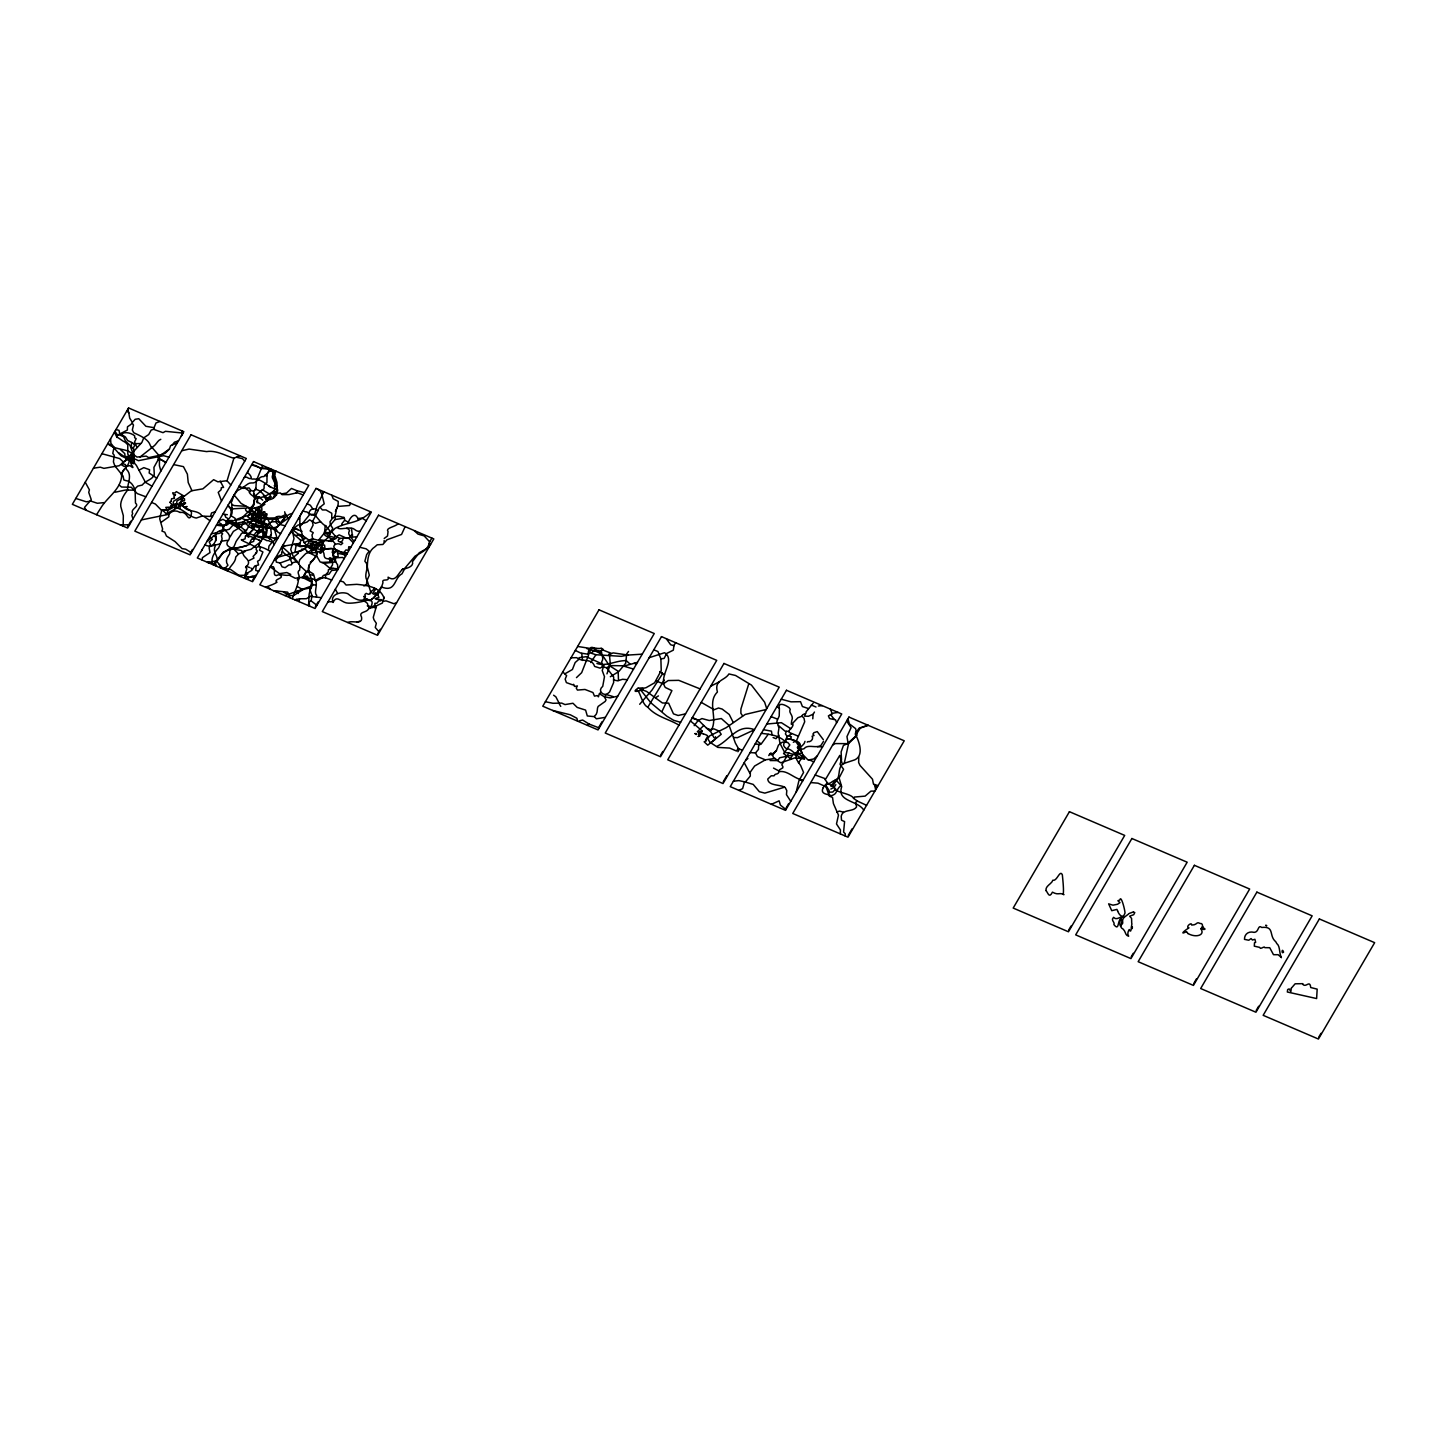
<?xml version="1.0" encoding="UTF-8"?>
<svg xmlns="http://www.w3.org/2000/svg" width="1447" height="1447" viewBox="0 0 1447 1447"><rect width="100%" height="100%" fill="white"/><g stroke="black" fill="none" stroke-linecap="round" stroke-linejoin="round"><path stroke-width="1.5" d="M169.932 502.38L172.428 504.949L170.746 505.528L171.632 507.047L165.772 507.372L167.056 509.561L162.607 510.104L166.694 514.336L168.051 510.212L176.371 505.745L176.932 501.024L181.4 498.401M203.973 516.452L210.014 520.721M257.873 520.504L259.357 517.212C260.713 520.522 263.571 524.339 258.85 523.507L247.546 516.742L250.892 511.37C252.954 506.016 255.775 500.228 254.039 494.512L253.659 491.238L255.848 488.797L256.336 480.802L262.612 465.482M274.243 544.56L271.349 539.532L269.015 538.194L271.385 533.744L270.517 527.576C265.705 522.602 257.747 519.129 251.127 519.057M315.609 515.964C314.885 514.481 322.627 525.279 326.1 526.093M321.379 552.139C324.544 549.48 326.244 549.842 321.053 547.635M322.283 542.1C326.19 542.643 319.624 544.904 322.41 544.542C322.554 539.586 322.175 542.299 316.73 542.679C313.221 541.956 313.854 543.547 310.454 543.113C308.139 544.126 315.5 544.759 311.485 548.612M1121.534 917.742C1121.895 915.173 1116.451 921.214 1113.575 917.326C1110.211 920.473 1115.438 922.245 1113.883 924.579C1119.652 931.723 1116.957 920.455 1121.407 918.158A13.783 11.902 -1.8 0 1 1121.316 917.651M847.996 742.709L846.965 736.595L851.089 727.624L847.598 722.469L847.363 719.81M246.424 572.668L247.799 573.88L244.742 575.779L246.84 568.834L245.574 567.314C253.225 561.074 243.946 557.927 243.241 554.291L241.468 550.457L236.621 549.733C230.399 547.744 223.399 545.808 228.915 539.659C231.43 534.667 226.51 532.026 223.471 528.499L222.639 526.798M261.202 541.033C257.62 539.604 240.347 531.501 248.794 537.307M798.274 736.179L789.158 732.417C787.892 728.944 794.421 727.805 792.757 723.193L797.912 717.712L802.036 716.193L804.044 718.218L804.695 721.8L796.031 741.75L798.69 745.965C798.744 749.148 796.139 745.928 798.382 747.394M282.364 546.116L282.653 547.762L281.423 547.744M214.735 544.904L215.223 546.062C211.678 553.405 221.102 557.782 215.006 562.268L213.234 564.8M272.452 469.696L272.958 477.329L275.943 484.22C279.307 490.623 276.666 499.088 268.599 499.794L264.24 502.29M369.311 600.36C356.523 599.782 370.125 601.771 367.411 605.606C367.068 607.559 370.233 604.195 368.804 607.125C367.592 612.443 376.925 600.216 368.732 599.98M786.246 731.35L785.414 733.955L787.258 736.451L785.504 740.068C783.37 744.427 782.194 745.567 786.589 748.877C792.522 748.569 793.806 755.424 798.328 753.507L804.514 758.029M227.324 514.68L222.802 514.264M231.104 514.137L231.176 509.561L227.993 505.365M273.61 590.702L287.7 592.149L290.015 597.738M798.437 753.598L801.891 753.019L799.558 744.5L796.32 741.208M224.357 569.557L224.574 568.074M297.449 561.436L291.95 562.955L290.485 559.573L298.263 553.333L298.317 551.578M845.175 835.968L845.247 833.725L843.601 832.061L844.578 821.607L841.503 820.16L841.213 816.271C842.624 808.62 853.187 812.382 856.57 806.883L855.629 802.398L857.492 801.113L866.572 805.328M337.169 557.041L335.27 557.294L335.632 561.961L324.182 563.335L320.131 561.888L316.314 555.413M263.788 522.584L263.173 525.659C264.186 533.418 249.589 536.819 250.114 543.186A1.809 1.556 -1.8 0 1 249.716 544.271C243.349 546.894 235.608 548.775 229.096 549.118M263.842 512.365C267.966 511.713 260.587 511.931 263.607 512.31M96.551 514.716L100.512 508.494C106.861 497.262 120.734 489.846 121.693 475.683L121.277 474.616C122.778 469.226 130.393 465.138 128.964 459.513C123.99 459.676 122.561 463.782 119.197 465.717L103.931 468.358L100.277 467.182L93.44 468.195M124.93 457.451L130.736 458.627L134.462 462.877L134.119 458.934M377.776 594.645C380.217 600.089 378.39 596.381 375.279 598.66C376.726 600.451 384.884 598.787 380.995 600.595M169.914 502.254L171.017 501.259M272.561 542.39L268.039 540.509M254.708 496.393L262.377 489.719L269.214 493.843L280.447 492.975L282.02 494.657L288.966 494.585L297.395 492.74L303.165 494.964M331.689 580.03L325.575 577.805L325.412 574.929L328.216 571.999L328.397 569.702L333.425 568.382L338.2 568.888M302.712 535.734L301.88 536.873L304.196 542.643L312.335 538.809L323.603 541.558L327.908 537.741L331.96 530.434M213.595 564.782L215.44 563.824L216.091 561.237M290.919 531.465L300.849 540.418L299.638 545.175M270.752 470.655L271.584 469.316L263.86 476.569C257.729 476.027 258.326 483.786 251.127 482.954C246.75 482.538 242.662 490.967 239.261 486.047M675.785 642.775L674.031 645.109L673.325 650.155L666.651 653.465L664.119 658.439L660.881 658.819L661.225 670.486L654.587 682.803L645.995 687.723L639.9 689.007L651.005 702.935L666.741 716.138L673.687 720.317L680.596 722.306M800.3 750.107C803.302 753.905 805.002 759.946 798.581 756.654L795.615 753.399L798.708 749.962L798.147 747.828M179.5 504.478L179.428 502.615L180.73 502.272M252.067 515.385L253.297 518.279L256.806 517.99C258.977 513.106 245.954 511.207 252.013 506.323L253.912 504.84M216.761 566.302L215.44 563.824M228.174 505.075L228.915 506.54C235.825 511.225 230.127 517.972 226.148 521.68L225.66 524.954L216.634 524.827M799.902 747.846C802.542 741.099 793.969 740.52 788.398 738.784M660.881 658.819L657.933 651.512L653.791 649.793M276.902 488.2L273.356 472.663L274.713 470.655M639.701 704.273L652.072 689.984L662.437 673.922L662.075 672.529M298.607 563.751L299.764 559.754L305.263 554.056C308.121 550.656 318.883 556.245 315.753 548.033M311.901 548.25C327.402 553.514 303.617 562.015 309.043 572.686L312.064 580.717L309.133 594.337L308.537 605.678M140.033 457.035L153.436 446.454C156.837 443.922 157.47 440.539 160.798 439.309M299.077 601.626L299.493 598.805L294.772 599.782M159.984 421.439L155.969 422.958L154.051 427.715L154.576 429.687L163.023 432.671L165.464 431.315L183.009 433.087M272.922 498.347L275.599 492.866L274.532 490.75L274.858 483.081L272.977 478.993A4.811 4.142 -1.8 0 1 272.542 475.502L273.628 474.652M261.184 521.426L262.757 521.951C267.966 517.429 260.315 519.762 261.545 516.036L258.796 512.419L259.773 506.884L264.928 502.073M223.688 529.493C223.923 533.002 217.466 529.584 216.688 533.129M321.578 548.359L322.337 549.534C318.213 557.149 320.185 544.036 323.893 553.369L324.273 556.245C324.381 558.886 329.247 559.663 329.952 557.692C334.601 558.94 326.696 560.152 331.092 562.123M321.469 552.03C320.221 556.245 317.996 547.997 316.857 553.134M264.946 504.243L261.6 506.54L261.889 509.199C262.974 514.191 251.615 512.455 251.326 517.954C254.274 522.313 256.607 520.088 264.602 523.904L267.098 525.804C267.804 550.005 253.044 529.747 241.522 533.346C240.075 536.728 235.752 540.672 235.336 543.403L233.835 546.93L223.381 552.103L217.556 559.247M258.742 515.494C254.762 506.559 266.863 501.44 271.312 497.153L269.54 494.422M270.191 551.506C268.545 549.969 255.178 542.842 256.173 549.553L257.277 551.018L255.504 553.423M245.881 520.178L251.832 523.488C260.297 525.351 269.667 530.326 277.571 526.581C281.713 522.168 284.752 514.987 292.421 513.378M217.032 561.346L222.603 553.423M296.924 492.758L297.069 490.768L291.462 488.453L286.542 493.029L281.496 493.897M254.111 500.047L253.388 506.088M325.376 525.587L331.001 532.152L332.774 528.318L330.368 524.682L330.006 521.752L331.363 519.853C335.035 512.31 346.195 519.31 343.898 517.284M255.848 516.651L257.457 517.303L258 515.313C256.137 512.292 251.923 511.605 250.801 507.933C245.122 506.522 242.987 510.845 249.734 512.618L257.114 516.253M283.702 519.509L277.245 527.16L273.917 528.643M311.774 582.182L303.074 577.733L298.534 577.425C298.679 585.04 294.519 591.443 292.276 598.714M796.194 792.052L798.889 780.855L803.573 772.427L800.625 765.445C798.889 762.913 793.987 757.269 797.044 755.117L798.708 749.962L804.044 748.732C807.806 743.758 815.782 748.732 820.937 745.422L823.506 741.352M179.989 512.419C175.467 509.615 171.451 511.207 169.299 513.902A2.948 2.55 -1.8 0 0 168.738 514.029C162.842 513.45 185.469 506.414 177.059 504.46M264.222 535.842L262.793 535.788L263.444 529.475M316.26 596.761L316.73 595.35C312.57 592.348 321.216 579.397 311.376 578.637M154.087 429.253L151.23 430.012L148.679 434.588L143.759 437.826L141.878 442.438L132.618 452.604L131.297 457.071L133.866 457.107L131.442 458.844L133.866 458.844M275.057 527.63L277.788 532.044L280.609 533.654M295.821 492.848L297.015 491.202M310.599 539.496L310.363 541.106L302.568 535.553L299.8 526.346L299.909 516.054M185.795 507.155L186.772 506.432M234.034 495.019L231.809 501.512L229.585 502.652M129.651 460.598L126.811 458.735C122.579 455.136 130.393 457.777 130.736 454.394L131.984 455.769M210.629 515.982L211.515 512.962L215.277 511.713M177.348 442.8L170.601 445.676L169.426 449.058L165.048 453.417L157.85 455.696L158.302 459.513L153.925 467.381L154.268 474.363C153.093 479.644 145.55 480.368 142.222 485.052L137.7 486.138L133.63 490.153L125.383 490.045L115.272 492.197M261.853 521.662L261.581 518.605L257.819 516.507M301.627 577.443L304.376 576.015L303.345 578.167M296.418 600.487L296.635 599.384M404.871 568.581C402.664 569.159 414.439 567.55 412.467 561.671L419.268 552.736L428.891 547.346M181.381 501.621L181.743 500.843A8.393 7.235 -1.8 0 1 181.49 500.409C181.743 498.365 183.172 502.145 184.348 500.734M257.982 516.054L258.796 512.419M239.732 455.66L233.889 458.265L227.034 480.892M207.12 541.16L216.598 533.798C224.466 533.473 222.241 528.264 224.755 525.243L226.528 525.261C234.305 519.057 243.367 516.905 253.026 513.974L258.253 507.608L259.917 507.807M315.464 515.964L312.371 521.861L313.113 525.044L310.164 530.904L313.239 532.641L311.973 534.974L312.661 538.863M256.445 501.114L257.24 502.778M797.406 747.484L797.84 748.533M840.309 833.87L840.436 829.945L836.493 823.958L838.464 815.077L833.418 803.591L832.531 797.406L829.366 796.212L825.351 784.817L827.485 782.881M184.547 500.445L184.493 498.781L181.562 498.256L191.33 490.822L202.887 488.851L213.631 479.68L217.864 481.833L226.962 480.73L230.851 484.998M606.004 694.542L604.502 697.147L606.058 699.823L605.226 701.415L598.154 706.425C596.508 708.686 598.588 713.172 594.319 716.374L596.291 718.815L605.371 717.35M863.769 810.157C857.962 800.318 836.456 801.801 841.702 786.716L839.115 777.961L843.565 769.261L840.002 764.251L841.503 759.693L841.123 751.915L843.42 745.476L847.454 743.613L855.973 735.926A4.16 3.581 -1.8 0 1 857.094 731.079L859.12 728.148L867.947 725.236M1188.132 933.586C1196.09 938.181 1205.622 934.997 1200.721 928.685M604.104 664.734L602.223 670.54L604.484 676.653L602.73 686.366L601.301 687.85C598.28 692.082 604.303 695.935 607.378 693.837L609.585 691.973L613.637 682.568L613.655 676.943L606.582 667.736L602.495 666.886L601.717 661.677C607.595 653.447 585.963 640.605 588.441 655.401L581.64 672.692L576.467 677.63M334.745 516.434L335.813 512.998C335.921 507.499 338.815 506.54 338.182 501.385L333.208 498.763L331.725 495.127M263.824 536.24C267.84 530.778 252.049 531.935 263.734 528.987M594.373 647.985L598.787 648.563M714.004 737.699L710.911 732.037L703.767 725.49L697.291 731.802L701.017 733.05L702.03 730.988L699.136 732.761L701.94 730.807L701.216 733.303L703.188 733.774M284.661 511.786L285.511 514.662L281.224 516.633C273.411 514.589 273.23 523.271 266.447 524.791M107.892 443.415C114.15 446.309 116.773 452.079 121.403 456.022L125.31 457.722M263.282 523.796C253.008 527.721 276.377 526.364 275.111 531.827C276.359 536.113 279.343 541.323 271.095 537.217L264.132 535.788M832.477 786.39L837.162 779.463C840.472 774.742 837.506 765.951 844.252 763.383L848.774 742.691M151.573 502.453L155.408 504.044L161.666 510.484L159.695 518.75L162.625 529.005L161.937 531.085L164.759 532.189L166.459 536.041L175.051 541.558L182.051 548.612L185.686 549.173L191.366 552.7M216.58 532.713L215.513 534.015C217.701 541.268 212.492 549.245 204.986 544.795M705.63 739.67L706.317 740.828L704.146 741.786L707.728 745.169L721.221 734.298L718.996 731.061L713.841 728.818L710.477 729.632L706.443 728.257M263.879 515.91C262.124 516.525 265.76 514.228 263.39 518.406M298.299 593.505L297.413 590.593M273.411 493.843L273.537 490.714M782.881 767.778L779.463 769.84L779.264 771.468C777.726 775.556 775.375 772.68 774.036 775.845L771.251 775.773L767.724 779.083C768.375 786.227 780.439 784.22 785.196 787.512L786.788 790.623L786.463 794.674L790.767 801.349M306.113 538.573L302.242 538.031M373.453 598.353L381.357 586.939C396.225 592.944 393.638 578.004 401.977 573.844L405.106 567.929L415.036 556.154C421.005 552.7 428.493 549.625 429.271 542.48L431.893 538.121M791.111 759.114L783.551 753.561L784.581 752.313L780.005 743.414L778.197 733.05L778.956 728.058L776.876 721.275L779.228 716.012L779.39 708.162L776.822 706.787M253.496 493.734C259.067 501.205 265.959 495.76 273.085 491.636L274.55 490.913M249.843 527.16L248.504 526.256L250.584 521.445L254.744 518.496M335.053 515.856L335.198 519.383L325.846 530.344L325.647 532.225L327.637 535.137L330.549 536.439L334.564 537.47L335.324 536.168C342.27 540.093 341.004 537.217 346.882 538.338L348.347 538.175M244.507 578.203L245.14 575.942M705.684 739.942C707.221 735.872 710.405 736.252 703.224 733.792M748.768 683.816L740.918 708.976L740.882 713.299L742.582 715.867M768.773 755.569L770.636 753.055L773.024 753.797M271.005 534.757L270.77 536.077M275.545 559.121L275.382 558.108M284.661 517.755L283.901 519.618M250.657 576.937L255.034 577.48M784.491 787.204L764.848 793.119L759.368 791.708L753.218 784.419L744.536 781.814L742.618 788.597L738.983 790.388M787.367 756.112L779.607 757.794L777.835 760.362L773.548 757.758L772.571 755.117L776.478 750.414L778.45 745.151L782.339 742.166L787.674 742.401L789.827 744.934L784.581 752.422L788.832 752.928L781.814 764.776L782.954 766.711M405.124 526.618L401.561 534.449L386.982 539.785L382.876 544.47L377.215 544.795L374.791 546.912C368.135 551.126 367.502 559.971 367.321 567.115L369.292 575.219L367.104 580.319L370.993 592.854L368.497 594.355L366.218 593.379L364.879 594.482L365.422 596.562L363.685 596.435L364.68 597.105M343.066 539.026C342.035 544.705 334.8 540.581 340.045 538.736M311.521 583.159L312.751 584.226L310.128 590.087L311.883 595.459L311.195 600.939L316.929 605.334M243.186 521.969L241.595 526.346L233.401 531.393L230.236 536.656M303.617 576.069L305.552 572.361L308.717 571.022L313.438 574.007L314.505 577.534A4.92 4.251 -1.8 0 1 314.723 579.162L314.487 579.722M340.172 580.989L343.445 581.911L346.05 585.022L356.74 584.335C366.326 585.257 380 586.777 383.998 597.9L382.37 603.037L376.546 605.75L373.29 617.254A15.356 13.258 -1.8 0 0 374.068 619.931L376.347 623.331L375.243 627.455L379.367 632.23M813.142 703.278L806.16 711.743C806.63 715.288 802.253 712.973 802.036 716.193M312.064 545.628L311.919 546.857L314.903 548.431M790.134 759.422L792.956 754.267L788.778 753.055M271.638 521.915L277.788 521.517L281.387 523.072L290.684 516.38M805.436 713.896L804.568 716.138L808.421 716.283L813.124 714.257L814.444 712.069M275.744 471.179L274.858 474.218L273.682 473.983M258.886 545.049L262.558 538.519M330.947 561.762L333.407 557.891L335.27 557.294M335.397 511.37L336.916 508.168M274.46 474.272L276.974 482.339L277.372 490.533M711.056 730.717C718.526 718.2 706.588 702.645 717.423 692.028C714.004 679.692 724.441 681.031 728.944 673.94L735.564 675.478L751.427 685.082L764.631 702.193L766.711 708.614M179.5 506.432L181.182 505.546L181.472 498.094L183.715 495.905L176.335 491.618L174.997 493.047L172.645 492.812L173.658 494.91L175.503 494.693L173.911 496.647L174.454 498.184M265.778 531.809L266.483 530.543L264.258 526.545M323.893 491.763L316.983 505.944L314.578 514.39L309.875 514.354L299.981 526.563M403.785 568.689C398.377 571.04 396.677 583.268 388.122 577.172C389.695 582.418 381.285 577.624 382.949 582.761C382.026 586.65 379.005 591.57 377.92 594.572M258.904 531.23L255.576 532.822L254.021 535.426M272.434 542.245L275.871 539.044M320.547 521.716L315.446 523.344L309.604 519.817L306.945 522.114L297.829 525.189L292.294 529.62L293.994 538.61L290.72 549.553L292.873 555.648L300.09 565.831L299.619 570.154C295.152 572.487 302.893 578.149 297.286 579.813M383.835 596.779L383.582 598.696M347.19 553.459C333.678 549.245 328.107 550.71 337.585 564.836L337.766 569.63M243.874 487.277L249.029 490.877C248.993 495.29 255.992 496.321 254.69 499.034M271.747 542.679L268.943 546.116L268.563 549.426M263.969 536.294L262.377 538.971M325.249 525.532L324.671 531.447C320.655 537.362 336.626 537.94 331.851 541.449L319.027 539.641L323.459 534.142L331.2 531.791M610.327 676.744L618.791 671.553L625.701 663.214L626.696 653.935L628.523 651.439M357.192 622.065L359.58 621.215M275.237 491.98L277.137 491.329M264.15 523.995L264.602 523.018M179.518 504.225L174.635 504.37L167.11 510.104L161.521 510.447M317.635 545.067L315.139 544.416L314.505 547.038L317.725 547.762L319.534 545.754M329.536 569.34L332.448 565.035L332.738 562.033M234.197 495.127L241.124 503.429L246.207 506.287L234.143 505.582L232.026 504.587L231.104 502.127M315.79 515.259L319.226 507.861L324.218 503.845L321.939 494.675L323.676 491.673M849.262 742.926L857.04 735.203L855.629 728.637L849.407 723.88L847.942 718.815M227.269 523.669L229.024 521.463L236.006 524.194L243.186 524.375L253.406 520.811M273.736 517.954L266.863 518.098L265.018 515.078L262.703 514.499L259.556 516L252.899 529.439L247.962 535.083M370.559 511.786L369.871 512.654C357.807 524.085 347.606 521.535 334.999 528.426L332.141 531.393M664.209 680.054L647.822 707.221C641.726 704.725 639.827 689.224 636.535 690.255M114.44 432.183L117.026 437.519M398.214 523.669C395.176 526.979 385.047 527.829 388.049 531.592L387.525 535.969L384.197 538.465M699.86 733.593C696.296 736.197 703.73 734.045 698.72 733.81M128.837 413.1L127.842 409.194M223.417 529.349L219.112 531.23M244.29 477.438L246.515 477.094C253.243 481.399 252.013 475.936 247.69 472.807L247.763 471.487M1132.368 926.858L1132.259 928.576L1131.482 927.093A3.22 2.785 -1.8 0 1 1131.843 926.623L1131.934 926.785M297.702 552.049L303.906 549.534L306.041 546.622L309.911 546.46C313.058 546.044 312.606 541.431 315.753 541.739L319.787 545.085L324.544 545.067L324.924 547.798L323.911 548.684L320.691 545.465L315.356 544.777L300.252 546.659L294.103 544.325L282.454 546.351M337.44 552.121L338.182 556.299L335.324 557.837L342.559 557.439L344.187 558.614M226.003 520.649L232.406 520.45M249.246 544.524C250.168 540.653 255.649 543.005 253.424 539.279L255.124 538.393M257.638 516.995L267.605 518.352M306.674 571.818L304.123 575.418M257.765 516.633L259.284 516.326M857.492 801.113L853.621 798.4L854.345 797.062L865.125 796.121L870.949 791.129L874.892 791.093M172.084 445.17L174.454 442.221L178.542 440.774M184.402 496.05L182.304 495.67L173.568 501.277L173.134 503.104L175.955 506.757L174.924 508.385M700.041 733.665L700.511 732.562L698.72 733.701M266.465 523.778C263.3 529.602 262.287 527.522 255.106 525.08L253.225 529.602L249.191 533.364M265 534.323L266.031 533.057M790.189 739.019L791.364 736.849L789.14 735.8M237.272 523.904L244.489 530.018L245.809 532.948M292.403 563.064L291.372 564.836L288.785 564.981L285.131 567.694L282.075 566.862L280.121 563.01L276.341 562.123L275.871 559.573L278.312 557.149L302.206 550.276M229.132 521.517L235.156 523.488L243.385 521.897L245.285 520.215M127.842 526.328L130.827 521.209M190.317 553.134L192.469 549.462M252.809 579.958L255.594 575.183M315.319 606.763L318.177 601.843M384.16 540.509L384.142 542.155M377.812 633.587L380.326 629.282M636.535 663.92L634.075 663.323L622.97 666.343M598.262 728.185L602.079 721.673M660.736 755.008L662.816 751.445M723.229 781.814L726.81 775.682M747.9 758.499L745.675 760.181M785.739 808.638L788.687 803.573M848.231 835.444L852.084 828.824M1068.7 930.059L1071.069 925.99M1131.174 956.865L1133.272 953.266M1187.969 933.604L1186.612 931.651M1186.196 931.778C1179.052 935.323 1184.984 930.168 1189.018 927.871C1184.786 927.31 1192.002 921.269 1191.731 925.067C1197.682 925.049 1196 921.233 1200.124 923.475C1204.175 922.77 1201.299 929.39 1204.067 928.395C1207.124 929.625 1201.987 929.933 1202.077 928.594M1193.666 983.671L1196.47 978.859M1256.159 1010.494L1258.655 1006.244M1318.651 1037.318L1321.002 1033.303M243.838 532.532L237.272 527.305L238.845 525.767M255.938 536.095L254.69 537.832M233.582 524.121L235.734 525.008L236.205 523.398M256.101 517.194L255.504 518.189L252.574 516.127M126.522 459.224L125.021 457.234M694.18 725.652L698.304 720.28M244.869 532.966L248.631 526.563L244.109 521.463M779.155 707.981C777.853 700.891 787.403 705.901 789.61 708.198L790.207 709.518C788.181 713.009 794.168 715.379 791.726 720.696L791.256 724.151L792.341 724.585M804.55 759.277L801.475 758.463L798.455 762.84M247.22 573.121L251.742 570.425L254.817 565.94L258.597 564.945L257.548 561.309L259.718 559.971L262.92 551.976L259.538 550.186L260.623 547.273M590.72 662.527L595.947 654.731L621.306 656.341L628.034 654.985M116.881 435.529L127.354 430.048L127.481 426.793C134.3 422.325 132.509 423.211 129.705 418.165L128.729 412.648L126.848 410.912M252.393 515.657L253.75 513.323M334.402 539.17L330.947 538.809M830.976 786.481L835.371 779.879L839.115 777.961M778.793 735.365L775.972 738.693L773.096 737.536M331.182 540.961L332.665 538.61M606.944 673.886L610.327 664.354L609.241 652.543L602.422 649.83L599.98 651.566L600.324 653.538L594.554 650.535L591.009 653.158L595.947 654.731M856.714 733.665L860.296 728.094L868.218 725.345M304.177 538.989L303.201 540.436L300.506 540.075M133.431 463.619L134.155 462.913L136.344 465.319L145.46 482.339L152.025 486.21M255.341 497.949L256.535 496.14M320.113 507.228L322.355 509.941L325.991 509.941L331.797 513.305L331.725 517.646L332.738 518.08M717.151 746.236C729.975 739.996 737.608 723.391 754.448 729.65M363.812 585.926L366.652 584.914M336.807 536.24L339.141 534.884L346.882 538.338M231.176 510.104L233.636 508.765L245.285 508.132M698.196 736.505C701.289 735.582 699.625 735.601 698.268 736.378M801.891 756.058L802.759 754.773M316.151 547.31L318.268 544.434M346.538 537.832C351.603 540.292 349.541 533.744 352.67 534.992M277.715 490.804L276.938 492.034M257.457 532.062L259.592 527.884L250.765 525.37M117.008 435.728L123.972 432.852C127.969 432.092 132.111 433.738 134.698 435.836L134.625 437.736L136.145 438.622L134.535 442.113L136.977 447.412M184.095 506.848C182.431 504.605 179.301 505.039 181.888 501.259M224.846 514.39L225.623 517.122L227.884 518.514M737.916 751.717L739.11 749.745L735.347 742.998L729.107 725.453L721.33 718.544L709.229 720.516L701.958 718.562L697.942 720.642M786.01 741.823C783.985 736.794 793.878 739.218 796.031 741.75M124.008 469.334L121.439 473.874M183.226 432.743L181.219 436.162M264.638 502.67L267.586 500.499M223.959 569.394L227.939 565.234C224.213 560.17 228.409 556.372 229.657 553.803L229.874 550.692L232.424 548.16M232.135 508.024L231.357 509M308.555 513.775L309.676 511.171C310.888 508.313 316.495 507.969 317.725 510.954M312.715 560.821L316.586 555.087L315.989 552.266M745.295 782.085L750.288 776.08L750.324 772.065L754.629 766.024L765.336 759.838L775.122 758.427M369.998 600.758L378.589 593.125L377.649 593.957M265.651 514.915C265.687 510.682 263.752 516.145 264.566 516.977M291.516 531.7L288.984 534.793M251.85 569.413L251.018 568.038M247.202 579.361L249.065 577.425L245.863 576.033M336.482 549.95L332.828 555.142L335.903 557.204M768.212 734.298L761.683 743.342L758.626 745.386L758.463 749.401L755.479 752.946L750.125 752.567M231.61 509.308L232.026 504.587M256.77 552.627L253.116 556.444L253.967 558.072L249.21 560.514M835.733 788.941L832.749 792.052L829.24 792.178M264.132 521.517L263.698 523.995M376.546 605.75C371.897 608.807 372.639 606.691 368.551 608.753C366.905 613.058 358.042 611.195 361.569 617.164C363.016 625.375 352.055 619.985 347.768 622.517M210.104 546.423L220.233 543.837L221.771 541.142L227.505 540.328M281.785 547.852L282.292 549.607C281.568 552.121 286.578 555.286 290.051 557.222L289.382 559.663L280.121 563.01M308.5 552.248L313.294 548.341M301.989 531.302L295.098 528.716L293.596 530.47L298.118 533.979L302.586 535.3M828.769 793.716L829.131 790.46L825.948 785.576M270.48 566.519L273.411 566.79C276.07 570.281 272.307 575.219 276.268 575.599C280.682 573.102 286.958 577.046 290.72 574.405L286.813 572.56L279.47 573.645L270.263 566.862M818.369 705.991L822.294 705.648M338.363 506.378L349.541 505.491L350.59 503.23M791.545 733.828L787.204 736.668M838.084 712.412L833.454 713.1L828.389 715.885L829.547 718.58L835.552 719.81L836.619 722.758M185.686 508.168L185.487 508.168M365.838 600.234C370.559 599.818 350.916 604.846 345.327 602.603C340.642 601.084 336.21 595.043 333.081 602.477C329.699 594.699 340.678 591.045 347.678 593.632A3.871 3.346 -1.8 0 1 348.257 594.102C357.536 601.409 361.913 600.939 365.169 599.004C372.295 598.099 361.008 602.278 365.042 596.978M642.233 654.171L628.287 655.057L613.058 652.886L608.735 655.075M202.128 560.025L202.435 557.656L210.014 552.573L209.128 547.888L210.43 544.416L209.2 541.974L212.347 539.405L209.688 536.747M243.313 487.458L237.417 490.66L234.613 494.386M312.281 560.821L310.255 562.286M771.414 804.315L779.137 800.824L780.367 805.038L785.974 809.578M792.757 754.773L795.615 753.399M697.454 719.81L692.046 718.146M255.215 489.719L255.739 488.182M587.5 725.399L589.001 724.025L599.203 727.95M315.41 580.446L319.715 577.878L325.575 577.805M223.561 526.039L223.001 526.889M1128.57 914.034C1124.03 917.669 1121.931 917.687 1122.727 923.186C1120.068 925.754 1120.322 927.654 1122.999 928.992C1126.092 931.778 1124.898 935.449 1128.66 936.155C1127.014 933.93 1128.208 931.163 1129.275 929.517C1131.391 935.015 1131.373 924.977 1131.898 924.054A4.902 4.232 -1.8 0 0 1131.699 923.059L1131.59 918.429L1129.673 916.168L1133.725 914.685L1134.792 912.551L1133.471 912.026M278.964 521.951L276.92 516.706M322.12 550.837L322.337 549.661M298.064 529.602L295.676 528.625L291.896 529.783M803.646 755.461L808.113 760.055L813.648 758.988L817.32 755.84M344.603 518.551C345.327 521.752 341.094 522.349 341.673 525.514M328.505 540.726L335.831 538.646L337.458 536.638M306.927 577.878C310.164 574.821 302.839 576.051 303.074 577.733M306.981 546.044L301.718 546.134L296.364 543.71L294.103 544.325M308.066 571.294L306.909 571.692M251.561 509.507L250.15 510.393M770.039 760.543L777.31 760.597L780.819 762.804L794.837 757.902L801.475 758.463M229.386 549.408L222.729 553.17M274.333 559.899L276.522 558.886M259.411 516.163L262.576 514.571M599.908 693.185L600.867 692.389M333.154 551.777L332.267 552.609L332.991 548.54M807.209 742.148L807.86 741.624C810.863 742.474 813.901 738.603 812.111 736.234L814.028 735.492L812.925 734.099L813.938 732.67L817.248 731.603L823.343 739.688M331.616 548.522L323.965 549.354L325.828 549.028C332.593 547.527 337.422 549.39 343.283 553.93L347.135 553.568M380.85 600.65C376.166 600.903 379.313 603.761 374.882 603.309C374.556 603.706 375.46 604.846 375.406 608.427C374.285 602.838 375.153 607.035 370.541 606.763M545.392 701.723L552.917 703.278L561.725 703.097L565.017 704.58L572.976 703.26L577.208 707.42L585.601 710.097L587.301 715.958L594.373 716.663M160.852 471.107L159.423 465.681L159.423 456.04L169.426 449.058M184.872 506.794L184.565 506.866M396.532 602.82L393.855 603.706L386.06 600.867L383.111 601.337M662.129 711.164L671.914 690.635L665.276 687.452C657.842 676.418 676.346 660.158 664.553 652.724L649.178 657.698M634.075 663.323L637.458 662.346M249.553 492.197L250.874 490.497L253.659 491.238M263.028 514.806C264.964 515.367 259.556 509.091 262.703 514.499M260.261 542.137L251.109 549.281L242.59 551.524M265.597 587.265C269.865 585.384 273.212 584.715 276.974 582.255C272.561 579.288 285.023 578.33 280.302 575.273M107.711 443.723C114.132 449.33 123.483 448.769 129.163 451.591L137.013 457.071L146.219 456.112L148.661 457.614L157.85 455.696M258.706 498.419L254.925 498.817M310.906 585.42L316.188 584.678M830.867 789.067L833.165 787.765M313.872 514.788C309.875 516.597 308.392 510.972 305.046 511.713L303.02 510.701M244.832 546.243L233.274 548.558L238.538 553.984M186.844 506.721L185.65 507.119M402.23 569.376L403.225 568.725M754.357 729.794L737.409 737.681L733.629 737.464M262.251 513.215L258.76 514.698M832.622 745.078L835.281 743.577L847.399 743.649M265.181 515.331C268.491 511.279 266.863 515.874 264.385 521.535M174.49 498.401L171.578 498.727L171.144 501.205M297.756 577.914L295.242 578.239L289.834 575.508M241.92 517.845L251.055 509.127L259.628 506.522M317.418 544.506L321.107 542.625M835.86 784.69C828.154 792.811 850.782 792.16 853.621 798.4M215.856 540.762L215.422 535.933M335.198 548.974L333.262 550.312L332.774 548.63M163.059 460.996L166.079 462.136M314.071 550.186L312.064 550.873L310.653 553.568L316.622 556.516M275.563 557.8L281.821 554.147L281.659 551.958M211.389 533.834L216.887 532.641M131.894 455.932L130.103 458.518M710.549 742.926L715.252 739.308L715.523 736.758M224.375 569.268L224.81 568.364M337.585 593.433L335.378 589.2M358.404 519.799C354.804 509.597 349.034 519.618 348.365 522.476M316.133 581.043L322.392 577.841M793.318 742.257L794.928 741.443M602.495 666.886L600.035 668.116L594.627 666.434C591.895 657.481 581.929 662.617 576.702 657.662L571.004 657.788M244.344 530.506L246.478 530.127M175.612 504.225L176.57 503.773M627.347 679.692L622.536 679.294L617.688 680.832L613.474 679.945M293.741 529.023L295.676 528.625M270.372 468.81L260.134 467.761L251.633 464.849M257.946 513.613L260.84 511.931M237.814 575.345L244.127 575.309M856.57 736.595C859.645 743.414 863.606 755.714 854.815 759.838L843.384 763.6M370.106 593.903C370.197 590.412 373.163 591.353 374.411 588.224L375.894 589.001L372.512 593.433L374.14 594.355L375.153 592.727L377.233 593.957M815.167 774.995L825.803 778.884L839.785 755.388L842.118 763.329M129.651 459.784L135.421 459.205L138.406 460.671L163.638 455.696L168.955 457.198M269.522 496.719L266.23 499.396L263.463 495.869M809.054 759.82L813.811 761.846M777.274 719.05L771.088 716.627M596.906 663.504C606.89 666.723 615.355 660.519 626.262 660.592L630.042 664.101M343.265 518.297L335.071 519.563M357.952 518.551L362.057 518.098L366.272 520.739M295.568 535.462L298.462 535.083L301.88 536.873M606.582 667.736L610.634 665.584L622.68 665.783L633.533 669.093M181.707 450.759L189.051 449.076L206.595 451.591C216.236 449.908 226.021 456.112 233.889 458.265M354.786 540.436L353.918 541.16L352.905 539.93C349.107 534.413 347.515 534.25 349.577 530.543C347.244 525.677 340.986 530.778 337.368 527.703M254.998 535.697L269.196 537.94M207.427 562.304L214.228 563.86L216.544 566.211M212.492 516.489L202.019 516.145L196.231 518.062C189.629 516.868 184.348 510.484 179.193 508.819L175.955 506.757M1200.775 928.449L1202.113 928.449M350.934 547.056L348.799 546.695L348.293 550.294L345.923 549.932L344.476 551.759L346.755 554.219M256.77 514.626L258.054 514.246M248.775 508.711L250.403 508.53M223.652 530.778L229.331 529.24L236.259 521.39L234.993 518.243L230.435 515.331L230.995 514.318M594.084 647.858C586.252 645.253 593.216 654.171 587.572 654.134L580.735 653.085L575.309 650.427M601.247 648.256C607.36 649.956 595.784 652.868 591.823 650.3L586.867 648.6M310.653 586.324L284.95 595.567M245.248 578.529L253.098 575.888L255.522 576.63M180.965 505.057C188.96 510.936 193.97 508.856 190.226 517.483C187.296 519.889 187.151 511.08 180.007 512.437M133.341 463.546C125.871 459.187 138.116 472.192 129.977 465.627A3.744 3.238 -1.8 0 0 128.928 465.862C124.261 467.001 124.496 466.748 121.53 464.776M245.285 546.098L246.822 545.7M1129.275 913.419L1133.11 912.026M214.265 544.542L215.35 544.976M256.987 516.977L246.062 520.178L242.011 518.424M309.857 574.586L313.42 575.381M836.782 812.056L839.35 811.098L843.456 812.165M256.951 466.024L251.85 464.487M733.394 781.235L738.82 780.602L744.536 781.814M685.516 713.877L678.118 715.487L673.47 713.859L668.623 703.188L662.382 702.953L646.556 691.413L641.781 689.658M120.336 524.917L129.543 524.755M252.61 538.537L254.889 538.809M309.133 571.583L305.823 571.113L300.09 565.831M201.694 550.439L202.309 549.408M304.196 576.774L311.431 578.8M75.787 498.437L86.241 501.765L90.962 501.132L97.347 503.267L104.021 502.634M289.581 595.621L293.886 595.404L303.436 589.309L310.779 587.844M617.742 696.17L610.109 697.888L604.249 696.712L599.329 693.656L598.425 696.857L597.322 695.573L594.464 696.116L592.963 692.534L584.968 689.459L577.425 690.074L576.232 688.085L577.389 685.932L575.671 686.258C572.94 687.452 575.146 682.948 572.578 684.829L566.392 682.622L565.162 679.131L566.627 675.622L564.764 673.904L572.415 669.491L575.164 662.527L579.252 659L579.053 657.698L586.252 656.685L600.632 663.232M138.876 470.257L143.796 467.634L149.62 469.732L149.15 472.988L156.728 478.161M274.604 494.603L276.793 494.784M131.84 459.205L134.119 457.162L133.45 447.629C137.302 443.632 130.302 442.04 127.643 440.521L125.401 436.958L119.649 433.304L118.998 430.32L115.995 429.524M262.377 489.719C265.886 489.647 262.486 484.998 265.344 483.75L266.935 482.647L267.008 476.714L265.145 475.014M766.765 724.043L781.344 722.668L790.912 728.763M184.981 503.845L185.632 503.122M611.14 653.23L609.241 652.543M713.733 709.898L718.508 707.999L722.198 709.084L729.234 714.456L733.177 722.379M259.899 517.411L258.615 517.031M337.549 553.26L343.644 554.472L345.544 556.299M218.66 521.39L222.892 519.328L237.272 527.305M331.996 601.753L328.035 601.789M247.093 534.847L245.411 536.023L245.086 538.845L242.752 539.731C236.639 538.664 251.326 544.524 252.881 545.609L255.576 547.328M267.731 519.202L275.02 519.184L284.354 516.76M755.063 744.084L760.272 744.373M340.859 541.883L342.74 543.222L340.931 544.723C337.73 542.299 331.815 544.904 334.456 548.304M300.054 543.204L296.852 543.855L295.893 546.586L295.098 551.397L298.263 553.333M773.168 753.525L776.478 750.414M606.221 694.524L613.221 696.622M260.786 511.279L258.959 511.388M285.204 525.786L279.796 524.465M221.5 568.327L225.479 568.707L227.107 570.733M331.544 558.813L332.539 559.736M207.807 562.467L216.345 560.893L222.512 567.984L230.652 569.503L240.528 576.503M251.85 479.102C262.902 477.854 267.55 488.055 277.48 489.412M126.287 459.205C127.3 460.508 122.633 462.099 121.765 464.017M788.127 738.856L786.643 738.784M766.205 709.5L745.223 714.438L726.267 727.624L709.591 735.908L707.728 738.856L710.007 742.311L717.839 747.394L729.614 748.063L736.433 751.011L738.169 748.587L742.456 750.215M348.872 538.302L353.375 542.86M710.676 686.24L718.906 682.043M299.619 598.787L306.402 598.696L311.883 595.459M269.558 539.116L270.625 539.333M120.3 435.221L123.538 436.65L125.419 440.955L129.995 445.35L132.618 452.604M304.539 492.613L297.069 490.768M116.755 436.813L123.158 441.154A11.305 9.749 -1.8 0 1 126.088 443.053L127.77 444.79L127.806 454.159L129.253 456.167M321.813 562.431L329.174 562.087M257.53 466.766L261.129 468.484L268.907 469.009M129.651 460.707L131.858 460.689M314.306 541.739L310.635 540.78M275.708 591.588L278.258 591.588M213.396 535.752L214.934 536.294M274.225 485.74L276.305 486.518M335.324 536.168L331.725 531.845M267.388 475.629L266.465 475.611L269.811 468.557M278.258 537.669L274.116 538.139M788.778 731.386L785.106 731.223L778.468 725.544M300.596 514.897L302.604 511.442M257.53 531.248L249.155 526.853M215.531 536.62L214.59 536.294M209.544 562.431L208.404 562.16M372.385 598.787L371.119 599.854M589.327 648.31L577.624 646.447M309.712 547.472L313.456 547.635M810.754 782.574L817.971 783.171L826.4 786.879M787.638 755.768L791.636 755.623M552.718 710.459L570.299 714.782L576.883 718.273L577.588 721.131M267.55 519.437L265.289 518.731M258.724 571.167L255.775 570.462L256.083 565.777M145.858 496.809L137.266 493.59L131.243 487.241L121.548 487.024L119.233 485.071M817.465 746.742L822.565 746.851M334.782 559.645L333.009 559.627M169.227 514.228L141.354 519.943M311.214 600.758L309.152 602.024L309.549 606.112M249.806 522.964L255.106 525.08M293.144 527.649L294.537 528.661M311.666 596.526L321.397 597.683M133.92 443.668L140.703 443.542M223.182 526.093L216.453 525.171M246.207 506.287L250.295 508.277M270.77 470.347L276.051 471.234M159.695 458.88L161.521 459.766M230.326 548.485L231.846 548.847M763.473 729.686L771.45 731.169L772.029 734.823M828.426 783.695L834.666 787.313M184.221 506.757C186.753 512.527 198.546 509.362 202.019 516.145M765.336 759.838L757.432 756.582L755.479 752.946M333.316 568.418L329.5 567.911L323.929 563.281M267.785 586.668L270.535 589.381M158.302 459.513L161.684 459.82L165.736 462.714M235.771 520.178L239.931 519.545L242.499 517.483M292.927 557.909L296.364 561.653M218.135 522.277L221.246 523.832M655.672 697.617L658.439 695.917M298.516 518.442L299.475 518.768M773.512 768.086L780.042 771.558C788.09 770.636 794.331 778.938 803.157 780.132M267.189 540.762L262.829 538.537M356.957 536.728L352.543 537.126L351.494 528.499M769.478 754.231L772.571 755.117M259.7 509.85L261.238 510.664M673.976 645.724L670.63 644.729L666.289 638.706M255.215 489.321C262.395 490.352 262.703 495.941 269.395 499.432M692.408 717.549L699.028 720.66L703.767 725.49M315.139 548.54L320.782 549.444L321.795 544.814M701.252 702.374L713.66 709.482M173.658 464.596L183.443 466.639L187.386 474.146L188.219 482.538L191.963 490.678M115 431.242L117.424 435.004M154.051 427.715L145.894 426.268L138.767 418.708L135.15 419.304L132.798 421.963M258.452 511.406L256.644 510.411M235.734 525.008L238.086 525.93M305.01 548.63L307.65 552.338M161.286 522.222L168.865 516.814L168.901 513.504M330.278 559.772L328.994 558.94M430.555 544.488L428.927 543.783M655.762 680.813L663.251 683.834L668.243 680.542L678.788 680.343L700.095 688.899M659.705 671.553L664.553 674.881M808.421 708.56L802.416 706.534L800.517 701.705L791.021 701.831L781.235 699.208M346.755 528.046L350.97 528.028C355.383 528.408 355.003 531.7 360.104 531.32M256.68 532.351L258.054 533.111M315.066 515.584L313.655 514.607M601.102 648.346L598.877 648.509M268.835 486.12L270.842 487.404M283.54 592.311L287.989 594.428M260.948 541.359L259.176 540.256M228.21 520.685L229.35 521.155M101.905 453.689L119.649 458.572L123.339 461.973L122.796 463.727L125.419 464.559L126.323 469.226C132.871 475.086 127.119 483.949 127.571 490.027L126.667 491.347C123.954 494.765 119.956 501.385 120.788 506.522L123.321 515.657L123.176 526.147M579.415 720.823L582.653 720.045L589.001 724.025M761.339 733.34C769.587 734.262 779.029 735.311 785.106 741.533M329.735 534.63L327.908 532.424M265.398 533.599L263.897 531.248M337.621 569.883L331.634 570.48L329.084 574.097L323.405 575.418L321.415 578.221M312.986 509.145L310.327 505.274L307.09 503.737M220.885 532.098L222.621 533.744L221.445 535.553L222.133 538.953L218.696 547.744C215.44 551.198 211.153 557.059 212.112 562.069M273.772 472.102L268.057 469.316M250.024 522.638L248.215 521.463M701.234 730.102L690.436 720.913M182.358 433.937L181.743 435.258M282.671 547.183L290.467 554.219L290.105 556.661L291.697 558.017M313.456 550.33L308.392 547.346L304.196 542.643M249.68 567.55L246.153 566.302M811.297 705.033L816.018 707.004M802.579 781.109L799.703 779.3M133.468 448.606L131.225 446.725L131.623 442.583M309.929 552.971L307.27 551.343M250.874 490.497L249.173 487.965L242.879 488.381L239.117 486.301M311.937 581.495L304.684 577.064M359.833 547.273L366.163 548.829L369.166 551.217L366.67 554.545L364.861 561.309C370.577 566.41 363.125 574.079 366.905 580.175L366.435 584.932M151.881 447.286L159.423 456.04M295.568 591.443L297.214 593.36M344.856 520.359L348.239 522.132M562.63 672.15L564.873 673.723M220.143 481.109L223.598 487.386L221.337 487.639L221.12 489.737L218.226 492.36L221.518 501.006M878.04 785.703L874.531 784.401L875.634 789.809M559.229 703.387L555.865 696.821L553.604 695.211M794.421 754.556L795.76 755.605M647.822 707.221C656.106 716.808 669.039 719.069 678.95 725.128M236.856 457.324L242.499 458.663L244.724 461.231M85.246 482.231L89.407 489.846L88.737 492.36L91.27 499.631L84.523 507.409L86.241 510.303M429.795 541.938L424.17 535.896L417.966 534.088L414.294 530.705M877.081 787.349L873.445 783.967L872.487 779.191L860.024 765.463L858.632 762.497L858.776 757.107M288.025 518.496L285.421 513.757M317.418 488.996L320.293 491.094L321.939 494.675M761.104 743.885L756.89 740.973M258.47 511.279L254.419 508.168M749.926 773.349L744.21 762.714M284.607 546.387L283.25 544.597M333.099 541.16L335.342 544M251.85 528.101L252.14 525.985M830.506 714.547L834.322 719.412M813.124 714.257L812.78 718.815M315.753 541.739L309.387 541.214L305.19 549.1L301.772 549.082L301.012 550.475M266.23 499.396L267.189 500.572M824.88 779.264L827.919 783.514M120.571 449.673L124.749 453.562L125.202 457.234L118.726 452.784M127.535 456.583L128.566 457.885M309.115 564.818L308.717 571.022M258.724 496.665L262.685 500.156M559.085 703.513L560.749 706.371M179.898 506.396L180.206 508.44M259.103 516.217L258.651 515.259M221.102 568.165L219.239 564.583M302.857 589.707L297.322 586.523M257.457 499.776L257.656 502.38L260.333 503.918M132.256 423.211L133.486 425.02L132.328 430.012L133.721 432.725C138.261 435.022 148.064 438.477 150.235 445.26L151.483 447.629M278.493 524.845L276.467 522.855L275.979 518.948M618.484 680.452L618.158 671.245L609.368 665.62L601.934 654.424L601.319 651.096M182.973 433.069L181.96 430.862M244.652 550.873L244.688 551.886L238.936 553.658L235.771 556.95C235.626 562.684 230.236 565.379 227.975 571.113M276.305 530.977L270.191 524.718L267.568 518.098M129.036 456.474L129.886 458.518M581.73 653.357L582.526 660.447M316.387 542.299L316.676 544.506M132.943 518.93L131.84 515.421L132.672 513.522C129.868 508.747 140.142 506.938 135.475 503.013L135.114 490.424C133.793 485.812 130.827 480.947 125.563 480.513L123.881 480.006L123.049 476.063L114.819 465.825L113.427 461.882L114.204 455.226L112.776 453.417L114.042 447.232L110.894 443.325L110.551 438.839M316.477 552.157L316.242 551.217M830.397 709.12L832.188 713.66M259.194 546.441L259.14 544.886M799.142 750.143C799.16 746.978 804.586 745.06 805.002 741.352M1046 890.538C1048.189 893.143 1049.129 898.696 1052.439 892.166C1058.842 895.675 1059.132 892.039 1063.961 894.662A2.134 1.845 -1.8 0 1 1063.256 894.083C1063.834 890.068 1063.147 882.652 1062.333 874.766C1059.873 869.249 1056.997 881.639 1052.873 880.21C1051.68 884.063 1045.24 885.799 1046 890.538M1117.663 911.085C1119.037 914.884 1123.107 919.496 1125.006 913.039C1124.988 909.964 1120.991 894.318 1119.797 899.998L1117.862 900.721L1119.996 902.639L1117.482 904.285L1112.96 905.171L1108.637 903.85L1111.748 910.688L1116.939 909.403L1117.663 911.085M1281.373 957.552L1278.153 954.713L1273.487 954.694L1269.743 947.713L1264.823 947.658C1264.569 945.325 1260.192 950.317 1259.668 947.387L1254.296 946.157L1254.513 942.739L1255.67 942.323L1254.911 939.284L1252.451 940.025L1251.058 938.578L1248.761 940.243L1244.474 939.356C1244.402 934.328 1248.273 930.837 1254.187 932.374C1259.071 932.284 1257.714 924.127 1261.766 927.455C1275.042 926.08 1268.494 935.739 1275.729 941.69L1276.815 943.571C1280.288 946.211 1279.003 952.813 1281.373 957.552M378.589 591.913L377.884 592.583L378.589 591.913M701.053 737.554L701.053 737.554M1291.267 988.319L1290.887 991.521L1289.114 988.898L1287.649 989.549L1287.342 992.009L1316.625 998.557L1317.168 989.133L1310.729 987.523C1309.861 979.51 1306.098 987.957 1302.861 984.412A7.995 6.909 -1.8 0 0 1302.879 983.671L1295.137 983.797L1291.339 988.192M1122.185 919.876C1120.285 934.852 1118.006 917.127 1122.185 919.876M823.216 787.656C819.418 794.602 828.661 794.114 830.759 795.524A2.116 1.827 -1.8 0 0 831.428 795.687C837.831 793.698 834.883 791.274 840.816 785.395L835.878 779.824L832.622 781.38C829.728 784.238 824.971 783.768 823.216 787.656M184.782 502.796L183.859 502.796L184.782 502.833M695.048 733.575C696.26 735.655 698.25 733.539 695.048 733.575M1203.452 927.545L1202.113 927.129L1203.452 927.545M130.755 461.72L131.695 462.353L130.755 461.72M638.037 688.157C626.479 696.025 653.917 686.891 638.145 688.139M182.412 504.062L183.751 503.538L182.485 503.972M1123.27 902.259L1123.27 902.259M184.04 504.153L183.136 504.696L183.986 504.171M1283.507 952.09C1281.246 954.966 1282.006 946.953 1283.507 952.09M183.136 497.732L183.244 497.732M1265.89 925.32L1265.926 925.465A4.142 3.581 -1.8 0 0 1266.83 925.773L1265.89 925.32M128.566 407.964L72.35 504.334L127.625 528.046L183.841 431.676L128.566 407.964M191.04 434.769L134.824 531.139L190.1 554.87L246.316 458.482L191.04 434.769M253.532 461.575L197.317 557.963L252.592 581.676L308.808 485.306L253.532 461.575M316.043 488.399L259.827 584.787L315.084 608.5L371.318 512.111L316.043 488.399M378.535 515.222L322.301 611.593L377.577 635.305L433.811 538.935L378.535 515.222M599.004 609.82L542.77 706.208L598.045 729.921L654.261 633.533L599.004 609.82M661.478 636.626L605.244 733.014L660.519 756.727L716.735 660.357L661.478 636.626M723.97 663.45L667.736 759.82L723.012 783.551L779.228 687.162L723.97 663.45M786.463 690.273L730.247 786.643L785.504 810.356L841.738 713.986L786.463 690.273M848.955 717.079L792.739 813.467L847.996 837.18L904.23 740.792L848.955 717.079M1069.423 811.695L1013.189 908.065L1068.465 931.778L1124.699 835.407L1069.423 811.695M1131.898 838.5L1075.682 934.871L1130.939 958.601L1187.173 862.213L1131.898 838.5M1194.39 865.306L1138.156 961.694L1193.431 985.407L1249.665 889.037L1194.39 865.306M1256.882 892.13L1200.666 988.518L1255.942 1012.231L1312.158 915.842L1256.882 892.13M1319.375 918.954L1263.159 1015.324L1318.434 1039.036L1374.65 942.666L1319.375 918.954M1123.523 917.109L1122.022 916.693L1123.523 917.109"/></g></svg>
